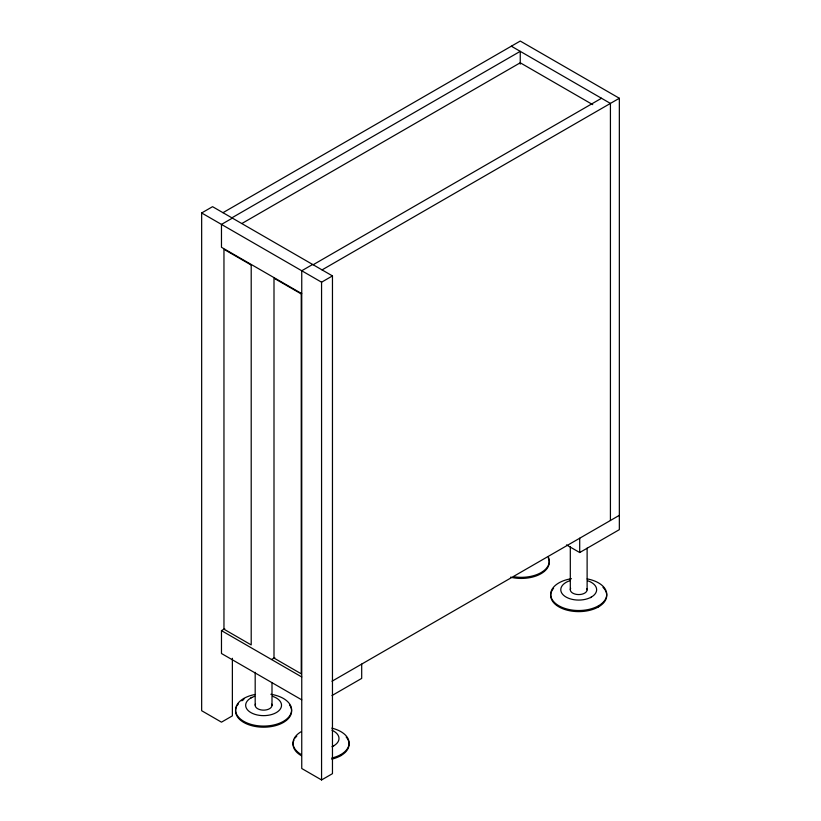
<?xml version="1.0" encoding="UTF-8"?>
<svg xmlns="http://www.w3.org/2000/svg" width="821" height="821" viewBox="0 0 821 821"><rect width="100%" height="100%" fill="white"/><g stroke="black" fill="none" stroke-linecap="round" stroke-linejoin="round"><path stroke-width="1.23" d="M250.908 697.963L251.708 697.368M332.946 746.392L333.747 745.796M590.597 597.647L591.397 597.041M232.374 658.288L232.374 715.871L221.475 722.162L201.658 710.719L201.658 212.967L212.557 206.676L332.464 275.907L332.464 773.659L321.565 779.95L301.748 768.507L301.748 270.756L312.647 264.465M222.963 212.69L520.247 41.05L619.342 98.263L619.342 529.648L579.708 552.533L566.49 544.908M231.881 217.832L520.247 51.343L520.247 64.141M232.374 218.119L221.475 224.41L221.475 247.295L301.748 293.641M241.867 223.517L520.247 62.786L592.721 104.636M313.14 264.752L601.506 98.263M322.058 269.893L619.342 98.263M201.658 212.967L321.565 282.198L332.464 275.907M301.748 699.851L221.475 653.506L221.475 630.62L224.749 628.742M271.515 659.52L274.789 657.631M331.971 681.256L619.342 515.342M331.971 695.561L361.692 678.403L361.692 664.097M511.329 46.202L610.424 103.415L610.424 520.493M221.475 630.62L301.748 676.966M598.53 605.775L598.53 606.883M587.118 548.141L587.118 589.837M579.708 538.227L579.708 552.533M570.308 546.642L570.308 589.601M340.889 754.53L340.889 755.638M321.565 282.198L321.565 779.95M271.997 682.662L271.997 705.403M255.187 672.317L255.187 705.167M243.775 698.466L243.775 699.564A28.027 16.184 0 0 0 241.815 700.826M586.882 588.575A8.405 4.854 0 0 1 583.669 593.645A8.405 4.854 0 0 1 574.341 593.86L572.627 593.07A8.405 4.854 0 0 1 570.646 588.349M587.138 578.897A28.027 16.184 0 0 1 601.198 603.999A28.027 16.184 0 0 1 555.519 603.425A28.027 16.184 0 0 1 571.457 578.702M605.785 591.253A28.027 16.184 0 0 1 575.962 611.542A28.027 16.184 0 0 1 553.58 588.277M602.983 587.354A28.027 16.184 0 0 1 605.262 590.248M587.682 580.755A17.939 10.355 0 0 1 592.454 596.374A17.939 10.355 0 0 1 564.971 596.374A17.939 10.355 0 0 1 569.743 580.755M548.315 558.075A28.027 16.184 0 0 1 539.715 574.423A28.027 16.184 0 0 1 510.508 577.204M548.315 556.966A28.027 16.184 0 0 1 513.987 576.783M271.761 704.141A8.405 4.854 0 0 1 268.549 709.211A8.405 4.854 0 0 1 259.21 709.436L257.507 708.636A8.405 4.854 0 0 1 255.526 703.915M270.848 694.279A28.027 16.184 0 0 1 286.786 718.991A28.027 16.184 0 0 1 241.107 719.565A28.027 16.184 0 0 1 255.167 694.474M289.485 704.818A28.027 16.184 0 0 1 265.429 727.16A28.027 16.184 0 0 1 236.52 706.819M237.043 705.814A28.027 16.184 0 0 1 238.459 703.843M272.562 696.321A17.939 10.355 0 0 1 277.334 711.94A17.939 10.355 0 0 1 249.851 711.94A17.939 10.355 0 0 1 254.623 696.321M331.797 728.135A28.027 16.184 0 0 1 349.099 743.087A28.027 16.184 0 0 1 331.797 758.04M301.245 754.53A28.027 16.184 0 0 1 301.245 731.644M346.205 737.032A28.027 16.184 0 0 1 331.797 759.138M301.245 755.638A28.027 16.184 0 0 1 293.99 740.008M295.17 737.997A28.027 16.184 0 0 1 296.792 736.098M331.982 730.259A17.939 10.355 0 0 1 331.982 746.689M251.205 265.039L223.959 249.307L223.959 629.194L251.205 644.926L251.205 265.039M301.245 293.928L273.998 278.196L273.998 658.083L301.245 673.825L301.245 293.928"/></g></svg>
